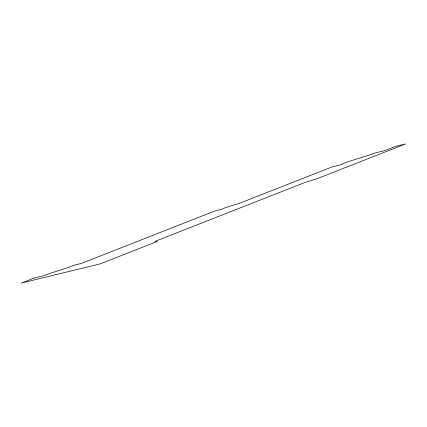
<?xml version="1.0" encoding="UTF-8"?>
<svg xmlns="http://www.w3.org/2000/svg" width="427" height="427" viewBox="0 0 427 427"><rect width="100%" height="100%" fill="white"/><g stroke="black" fill="none" stroke-linecap="round" stroke-linejoin="round"><path stroke-width="0.64" d="M34.08 278.073L21.35 283.074L100.169 263.881L157.312 241.442L154.985 241.378L305.481 182.281L316.29 179.014L405.65 143.926L395.797 146.328L385.191 150.491L375.338 152.893A33.418 2.098 -16.1 0 1 360.052 157.963L353.93 159.853A17.374 1.089 -16.1 0 0 342.15 164.454L332.297 166.85L238.955 203.503A15.255 0.955 -16.1 0 0 221.784 209.267L215.213 210.869L81.562 263.347L74.997 264.948A29.89 1.879 -16.1 0 1 60.324 270.077A32.537 2.044 -16.1 0 0 43.933 275.677L34.08 278.073"/></g></svg>
